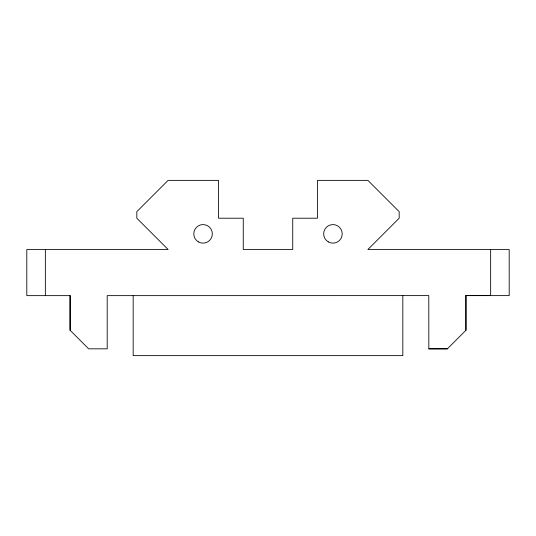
<?xml version="1.0" encoding="UTF-8"?>
<svg xmlns="http://www.w3.org/2000/svg" width="536" height="536" viewBox="0 0 536 536"><rect width="100%" height="100%" fill="white"/><g stroke="black" fill="none" stroke-linecap="round" stroke-linejoin="round"><path stroke-width="0.8" d="M45.352 295.644L45.352 249.508M70.095 330.276L70.095 295.644L26.8 295.644L26.8 249.508L168.116 249.508L136.821 218.212L136.821 211.66L168.116 180.364L218.52 180.364L218.52 218.212L243.257 218.212L243.257 249.508L292.736 249.508L292.736 218.212L317.473 218.212L317.473 180.364L367.877 180.364L399.173 211.66L399.173 218.212L367.877 249.508L509.193 249.488L509.2 295.617L465.952 295.617L465.945 330.276L447.393 348.829L428.84 348.829L428.793 295.617L107.2 295.644L107.2 348.829L88.648 348.829L70.095 330.276L70.095 295.437M428.84 348.829L447.393 348.829M465.952 295.617L490.654 295.617L490.648 249.488M465.931 295.43L465.945 330.276M402.817 295.644L402.817 355.636L133.176 355.636L133.176 295.644M328.293 241.897A9.28 9.28 0 0 0 342.209 233.864A9.28 9.28 0 0 0 328.293 225.83A9.28 9.28 0 0 0 328.293 241.897M198.421 241.897A9.28 9.28 0 0 0 212.336 233.864A9.28 9.28 0 0 0 198.421 225.83A9.28 9.28 0 0 0 198.421 241.897"/></g></svg>
